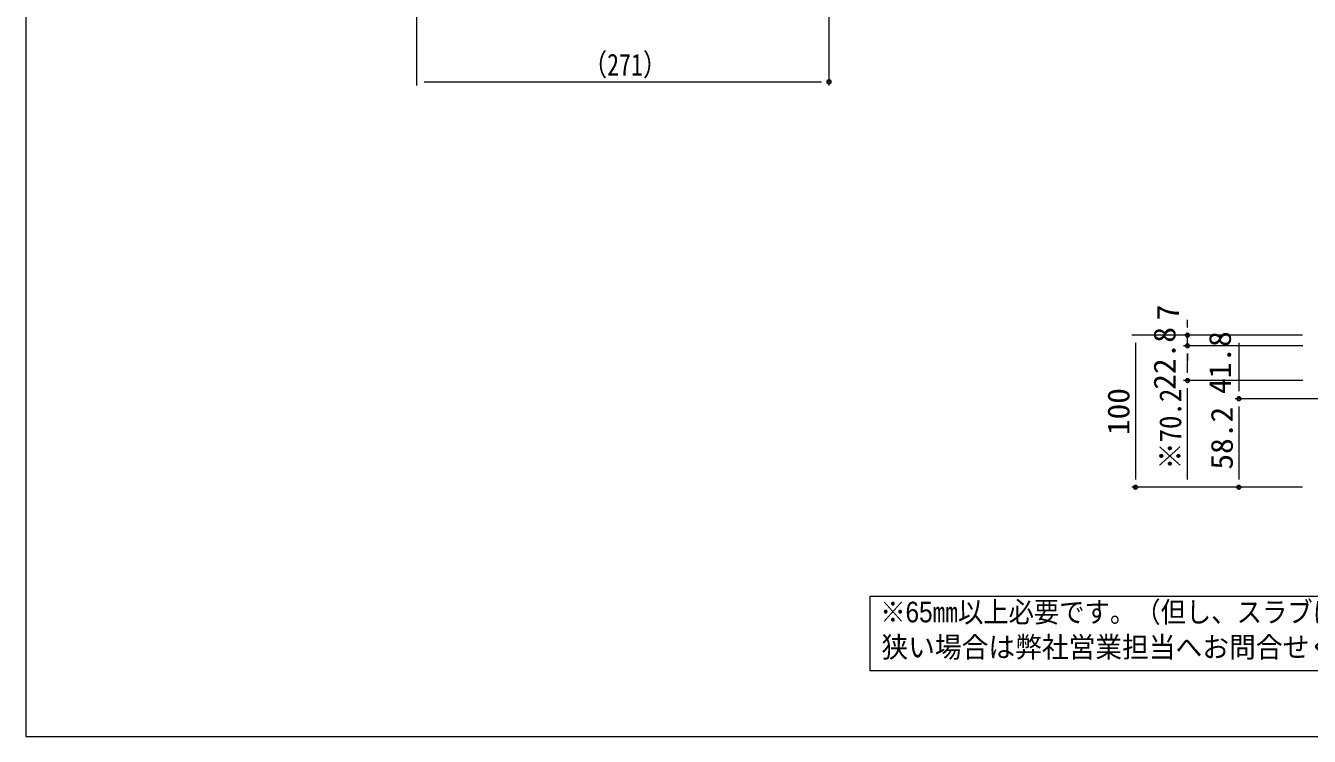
# Model space of a CAD drawing. Units: millimetres, scale not verified. Extents: x -1000 to 1000, y -692 to 693.
# Drawn here: x -1000 to -157, y -692 to -225 of the extents above; entities that cross this region are included whole.
import ezdxf
from ezdxf.enums import TextEntityAlignment as Align

# ---------------------------------------------------------------- set-up
doc = ezdxf.new("R2010")
doc.units = ezdxf.units.MM
doc.header["$LTSCALE"] = 5
doc.header["$PDMODE"] = 32
doc.header["$PDSIZE"] = 2.5
for name, color, linetype, lineweight in [('0-0_zumenwaku', 5, 'Continuous', 9), ('0-3_一般寸法', 1, 'Continuous', 9), ('1-4_7ユーザー', 3, 'Continuous', 9)]:
    doc.layers.add(name, color=color, linetype=linetype, lineweight=lineweight)
doc.layers.add('0-1_moji', color=2, linetype='Continuous')
doc.layers.add('0-5_Defpoints', color=7, linetype='Continuous')
doc.styles.add('ＭＳ ゴシック', font='')
doc.styles.add('ＭＳ Ｐゴシック', font='')
doc.styles.get('ＭＳ ゴシック').set_extended_font_data('MS Gothic')
doc.styles.get('ＭＳ Ｐゴシック').set_extended_font_data('MS PGothic')

msp = doc.modelspace()

# ---------------------------------------------------------------- linework, layer by layer
at = {"layer": '0-0_zumenwaku'}
msp.add_lwpolyline([(-999.994, -692.449), (1000.006, -692.449), (1000.006, 692.551), (-999.994, 692.551)], close=True, dxfattribs=at)
at = {"layer": '0-3_一般寸法'}
for p, q in [((-743.171, -106.707), (-743.171, -264.693)), ((-472.17, -106.707), (-472.17, -264.693)), ((-738.171, -262.193), (-477.17, -262.193)), ((-236.679, -423.7), (-236.679, -418.7)), ((-160.944, -428.7), (-273.197, -428.7)), ((-160.944, -428.7), (-239.179, -428.7)), ((-236.679, -435.701), (-236.679, -428.7)), ((-160.944, -428.7), (-205.296, -428.7)), ((-270.697, -433.7), (-270.697, -523.701)), ((-160.936, -435.701), (-239.179, -435.701)), ((-160.936, -435.701), (-239.179, -435.701)), ((-202.796, -433.7), (-202.796, -465.529)), ((-236.679, -453.529), (-236.679, -440.701)), ((-236.679, -440.701), (-236.679, -445.701)), ((-160.936, -458.529), (-239.179, -458.529)), ((-160.936, -458.529), (-239.179, -458.529)), ((-236.679, -523.701), (-236.679, -463.529)), ((2.712, -470.529), (-205.296, -470.529)), ((2.712, -470.529), (-205.296, -470.529)), ((-202.796, -475.529), (-202.796, -523.701)), ((-160.944, -528.701), (-273.197, -528.701)), ((-160.944, -528.701), (-239.179, -528.701)), ((-160.944, -528.701), (-205.296, -528.701))]:
    msp.add_line(p, q, dxfattribs=at)
at = {"layer": '0-5_Defpoints'}
for p in [(-472.17, -262.193), (-236.679, -428.7), (-236.679, -435.701), (-236.679, -458.529), (-202.796, -470.529), (-270.697, -528.701), (-202.796, -528.701)]:
    msp.add_point(p, dxfattribs=at)
at = {"layer": '1-4_7ユーザー'}
msp.add_lwpolyline([(-445.104, -600.215), (22.745, -600.215), (22.745, -649.424), (-445.104, -649.424)], close=True, dxfattribs=at)

# ---------------------------------------------------------------- texts
at = {"layer": '0-1_moji', "style": 'ＭＳ Ｐゴシック'}
for s, width, p in [('※65㎜以上必要です。（但し、スラブに接しなければ使用可）', 0.9, (-438.5, -621.569)), ('狭い場合は弊社営業担当へお問合せください。', 0.95, (-437.725, -644.665))]:
    msp.add_text(s, height=13.56, dxfattribs=dict(at, width=width)).set_placement(p, align=Align.BOTTOM_LEFT)
at = {"layer": '0-3_一般寸法', "color": 2, "style": 'ＭＳ ゴシック', "width": 0.8}
msp.add_text('（271）', height=14.44, dxfattribs=at).set_placement((-633.73, -262.469), align=Align.BOTTOM_LEFT)
at = {"layer": '0-3_一般寸法', "color": 2, "style": 'ＭＳ ゴシック'}
for s, height, width, p in [('7', 14.44, 1.05, (-237.974, -418.949)), ('22.8', 14.44, 1.05, (-240.153, -464.615)), ('41.8', 14.44, 1.05, (-203.75, -467.411)), ('100', 14.44, 1.05, (-270.422, -494.45)), ('※70.2', 14.43, 0.9, (-236.403, -516.988)), ('58.2', 14.44, 1.05, (-202.52, -517.115))]:
    msp.add_text(s, height=height, rotation=90, dxfattribs=dict(at, width=width)).set_placement(p, align=Align.BOTTOM_LEFT)

doc.saveas('drawing.dxf')
